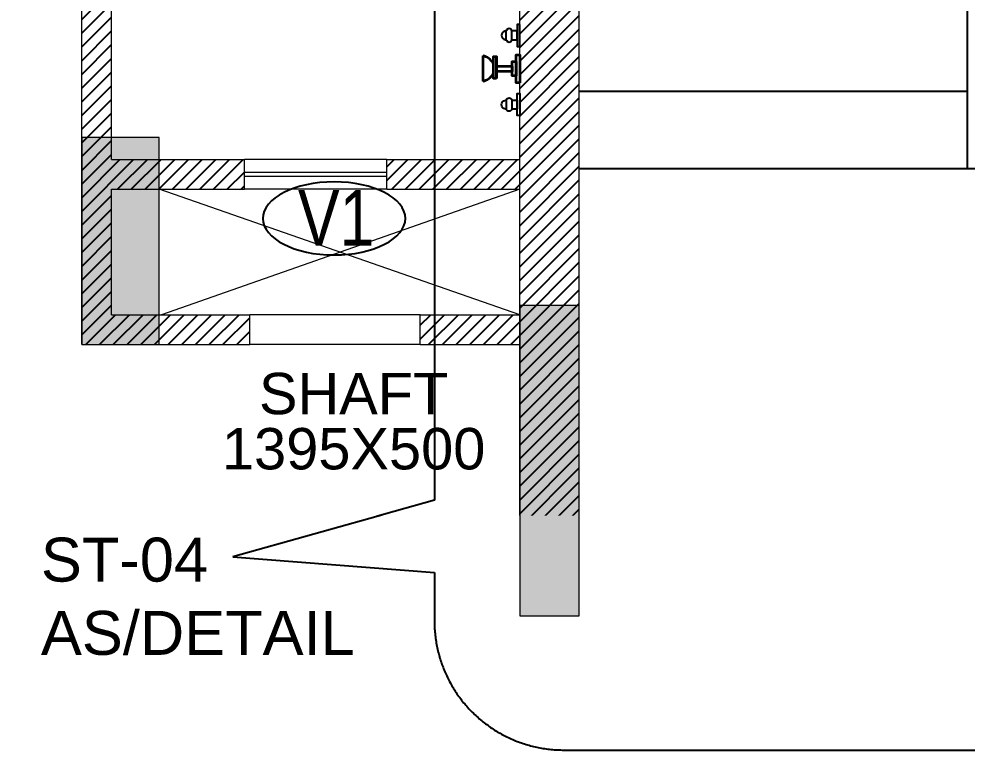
# Model space of a CAD drawing. Header units: millimetres. Extents: x 1123469 to 1752051, y -126924 to 196924.
# Drawn here: x 1305669 to 1309336, y 142085 to 144912 of the extents above; entities that cross this region are included whole.
import ezdxf
from ezdxf.enums import TextEntityAlignment as Align

# ---------------------------------------------------------------- set-up
doc = ezdxf.new("R2010")
doc.units = ezdxf.units.MM
doc.header["$LTSCALE"] = 500
doc.header["$MEASUREMENT"] = 0
doc.linetypes.add('CENTER', pattern=[2, 1.25, -0.25, 0.25, -0.25])
doc.linetypes.add('HIDDEN', pattern=[0.375, 0.25, -0.125])
doc.layers.add('A-TAG', color=7, linetype='Continuous', true_color=0xef00ef)
doc.layers.add('STAIR', color=7, linetype='Continuous', true_color=0x3f4f7f)
for name, color, linetype in [('AHC-A-FURNITURE', 2, 'Continuous'), ('COLUMN', 1, 'Continuous'), ('FIXTURE', 251, 'Continuous'), ('TEXT-DW-NO', 7, 'Continuous'), ('TEXT-RM NAME', 6, 'Continuous')]:
    doc.layers.add(name, color=color, linetype=linetype)
for name, color, linetype, lineweight in [('CILL', 8, 'Continuous', 13), ('TILE', 252, 'Continuous', 13), ('Wall', 2, 'Continuous', 15), ('WIN', 144, 'Continuous', 15)]:
    doc.layers.add(name, color=color, linetype=linetype, lineweight=lineweight)
doc.styles.get("Standard").update_dxf_attribs({"font": 'arial.ttf'})
pattern_1 = [(45, (1045444.4, 514263.1), (-26.5165043, 26.5165043), [])]

# ---------------------------------------------------------------- blocks, each defined once
blk = doc.blocks.new('A$C470428AC')
at = {"layer": 'FIXTURE'}
for p, q in [((-111.5, -31), (-145.6, -31)), ((122.3, -31), (156.4, -31)), ((-111.5, -52.3), (-145.6, -52.3)), ((122.3, -52.3), (156.4, -52.3))]:
    blk.add_line(p, q, dxfattribs=at)
at = {"layer": 'FIXTURE', "lineweight": 35}
for p, q in [((38.6, -90.5), (-46.8, -90.5)), ((-49.6, -142.9), (49.1, -142.9)), ((-49.6, -142.9), (49.1, -142.9))]:
    blk.add_line(p, q, dxfattribs=at)
at = {"layer": 'FIXTURE'}
for points in [[(-170.7, 0), (-170.7, -10.1), (-85.7, -10.1), (-85.7, 0)], [(181.5, 0), (181.5, -10.1), (96.5, -10.1), (96.5, 0)]]:
    blk.add_lwpolyline(points, close=True, dxfattribs=at)
at = {"layer": 'FIXTURE', "lineweight": 35, "elevation": 0}
for points in [[(54.7, 0), (54.7, -14), (-53.3, -14), (-53.3, 0)], [(54.7, 0), (54.7, -14), (-53.3, -14), (-53.3, 0)], [(28.3, -14), (28.3, -30), (-26.9, -30), (-26.9, -14)], [(28.3, -14), (28.3, -30), (-26.9, -30), (-26.9, -14)]]:
    blk.add_lwpolyline(points, close=True, dxfattribs=at)
at = {"layer": 'FIXTURE'}
for points in [[(-145.6, -10.1), (-145.6, -31, 0.824506), (-145.6, -52.3), (-145.6, -55.8, 0.878203), (-111.5, -55.8), (-111.5, -52.3, 0.824506), (-111.5, -31), (-111.5, -10.1), (-145.6, -10.1)], [(156.4, -10.1), (156.4, -31, -0.824506), (156.4, -52.3), (156.4, -55.8, -0.878203), (122.3, -55.8), (122.3, -52.3, -0.824506), (122.3, -31), (122.3, -10.1), (156.4, -10.1)]]:
    blk.add_lwpolyline(points, format="xyb", close=True, dxfattribs=at)
at = {"layer": 'FIXTURE', "lineweight": 35, "elevation": 0}
for points in [[(-9.8, -90.5), (-9.8, -30), (11.2, -30), (11.2, -90.5)], [(-9.8, -90.5), (-9.8, -30), (11.2, -30), (11.2, -90.5)], [(38.6, -90.5), (38.6, -96.5), (38.6, -102.5), (-46.8, -102.5), (-46.8, -90.5)], [(38.6, -90.5), (38.6, -96.5), (38.6, -102.5), (-46.8, -102.5), (-46.8, -90.5), (38.6, -90.5)]]:
    blk.add_lwpolyline(points, dxfattribs=at)
at = {"layer": 'FIXTURE', "lineweight": 35}
for centre, start, end in [((17.5, -160.4), 123.4035, 165.4116), ((17.5, -160.4), 123.4035, 165.4116), ((-18, -160.4), 14.5884, 56.5965), ((-18, -160.4), 14.5884, 56.5965)]:
    blk.add_arc(centre, 69.3, start, end, dxfattribs=at)
blk = doc.blocks.new('TAG')
at = {"linetype": 'Continuous', "extrusion": (0, 0, -1)}
blk.add_ellipse((0, 0), major_axis=(319.1, 0), ratio=0.512885, dxfattribs=at)
at = {"width": 0.8}
blk.add_attdef('TAG', text='', height=177.2, dxfattribs=at).set_placement((9, 2.3), align=Align.MIDDLE_CENTER)

msp = doc.modelspace()

# ---------------------------------------------------------------- hatches: boundary and pattern name
at = {"layer": 'AHC-A-FURNITURE', "ltscale": 50, "true_color": 0x0000ff}
h = msp.add_hatch(dxfattribs=at)
h.set_pattern_fill('ANSI31', color=5, scale=300)
h.set_pattern_definition(pattern_1)
h.paths.add_polyline_path([(1307606.4, 146908.6), (1307036.4, 146908.6), (1307036.4, 146814.9), (1307036.4, 146793.6), (1307606.4, 146793.6)])
h.paths.add_polyline_path([(1306286.4, 146908.6), (1305911.4, 146908.6), (1305911.4, 143653.6), (1306561.4, 143653.6), (1306561.4, 143768.6), (1306026.4, 143768.6), (1306026.4, 144253.6), (1306541.4, 144253.6), (1306541.4, 144368.6), (1306026.4, 144368.6), (1306026.4, 146793.6), (1306286.4, 146793.6)])
h.paths.add_polyline_path([(1307606.4, 143768.6), (1307221.4, 143768.6), (1307221.4, 143653.6), (1307606.4, 143653.6)])
h.paths.add_polyline_path([(1307606.4, 144368.6), (1307091.4, 144368.6), (1307091.4, 144253.6), (1307606.4, 144253.6)])
at = {"layer": 'AHC-A-FURNITURE', "ltscale": 50, "true_color": 0xff0000}
h = msp.add_hatch(dxfattribs=at)
h.set_pattern_fill('ANSI31', color=1, scale=300)
h.set_pattern_definition(pattern_1)
h.paths.add_polyline_path([(1307836.4, 146908.6), (1307606.4, 146908.6), (1307606.4, 146631.9), (1307609.2, 146631.3, -0.355211), (1307616.4, 146622.5), (1307616.4, 146193.1, -0.355211), (1307609.2, 146184.3), (1307606.4, 146183.7), (1307606.4, 145814.8), (1307606.4, 145814.8), (1307606.4, 145729.8), (1307606.4, 144891.1), (1307606.4, 144891.1), (1307606.4, 144806.1), (1307606.4, 144623.9), (1307606.4, 144623.9), (1307606.4, 144538.9), (1307606.4, 142603.5), (1309036.4, 142603.5), (1309036.4, 142833.5), (1307836.4, 142833.5)])
at = {"layer": 'COLUMN', "lineweight": 20, "true_color": 0x969696}
msp.add_hatch(color=252, dxfattribs=at).paths.add_polyline_path([(1306211.4, 144453.6), (1305911.4, 144453.6), (1305911.4, 143653.6), (1306211.4, 143653.6)])

# ---------------------------------------------------------------- linework, layer by layer
at = {"layer": 'CILL'}
for p, q in [((1307221.4, 143768.6), (1306561.4, 143768.6)), ((1307221.4, 143653.6), (1306561.4, 143653.6))]:
    msp.add_line(p, q, dxfattribs=at)
at = {"layer": 'COLUMN', "lineweight": 20}
msp.add_lwpolyline([(1306211.4, 144453.6), (1305911.4, 144453.6), (1305911.4, 143653.6), (1306211.4, 143653.6)], close=True, dxfattribs=at)
at = {"layer": 'STAIR', "color": 252, "linetype": 'HIDDEN', "ltscale": 100}
for p, q in [((1309336.4, 146433.5), (1309336.4, 144333.5)), ((1307836.4, 144633.5), (1309336.4, 144633.5)), ((1307836.4, 144333.5), (1309336.4, 144333.5)), ((1309336.4, 144333.5), (1310286.4, 144333.5))]:
    msp.add_line(p, q, dxfattribs=at)
at = {"layer": 'TILE', "linetype": 'HIDDEN', "ltscale": 45}
for p, q in [((1307606.4, 143768.6), (1306211.4, 144253.6)), ((1307606.4, 144253.6), (1306220.4, 143768.6))]:
    msp.add_line(p, q, dxfattribs=at)
at = {"layer": 'Wall'}
for p, q in [((1305911.4, 143653.6), (1305911.4, 146908.6)), ((1307606.4, 142603.5), (1307606.4, 146908.6)), ((1307836.4, 142833.5), (1307836.4, 146908.6)), ((1306026.4, 144368.6), (1306026.4, 146793.6)), ((1306026.4, 144368.6), (1306541.4, 144368.6)), ((1306541.4, 144253.6), (1306541.4, 144368.6)), ((1307091.4, 144253.6), (1307091.4, 144368.6)), ((1307091.4, 144368.6), (1307606.4, 144368.6)), ((1306026.4, 144253.6), (1306541.4, 144253.6)), ((1306026.4, 143768.6), (1306026.4, 144253.6)), ((1307091.4, 144253.6), (1307606.4, 144253.6)), ((1306026.4, 143768.6), (1306561.4, 143768.6)), ((1306561.4, 143653.6), (1306561.4, 143768.6)), ((1307221.4, 143653.6), (1307221.4, 143768.6)), ((1307221.4, 143768.6), (1307606.4, 143768.6)), ((1305911.4, 143653.6), (1306561.4, 143653.6)), ((1307221.4, 143653.6), (1307606.4, 143653.6))]:
    msp.add_line(p, q, dxfattribs=at)
at = {"layer": 'Wall', "linetype": 'Continuous'}
for p, q in [((1309036.4, 142833.5), (1307836.4, 142833.5)), ((1309036.4, 142833.5), (1309036.4, 142603.5)), ((1309036.4, 142603.5), (1307606.4, 142603.5))]:
    msp.add_line(p, q, dxfattribs=at)
at = {"layer": 'WIN'}
for p, q in [((1307091.4, 144368.6), (1306541.4, 144368.6)), ((1307091.4, 144253.6), (1306541.4, 144253.6)), ((1310586.4, 142833.5), (1309036.4, 142833.5)), ((1310586.4, 142743.6), (1309036.4, 142743.6)), ((1310586.4, 142693.6), (1309036.4, 142693.6)), ((1310586.4, 142603.5), (1309036.4, 142603.5))]:
    msp.add_line(p, q, dxfattribs=at)
at = {"layer": 'WIN', "linetype": 'HIDDEN', "ltscale": 50}
for p, q in [((1307091.4, 144318.6), (1306541.4, 144318.6)), ((1307091.4, 144303.6), (1306541.4, 144303.6))]:
    msp.add_line(p, q, dxfattribs=at)

# ---------------------------------------------------------------- block references
at = {"layer": 'FIXTURE', "rotation": 270}
msp.add_blockref('A$C470428AC', (1307606.4, 144720.4), dxfattribs=at)
at = {"layer": 'TEXT-DW-NO', "linetype": 'CENTER'}
ref = msp.add_blockref('TAG', (1306887.9, 144140.9), dxfattribs=dict(at, xscale=0.864, yscale=0.864, zscale=0.864))
ref.add_attrib('TAG', 'V1', dxfattribs={"layer": '0', "height": 216, "width": 0.8}).set_placement((1306895.7, 144142.9), align=Align.MIDDLE_CENTER)

# ---------------------------------------------------------------- texts
at = {"layer": 'TEXT-RM NAME', "insert": (1305569, 143168), "char_height": 160, "width": 2788.93, "attachment_point": 7}
msp.add_mtext('\\pxsm0.8,qc;SHAFT\\P1395X500', dxfattribs=at)

# ---------------------------------------------------------------- next in the draw order: texts
at = {"layer": 'TEXT-RM NAME', "insert": (1305753.7, 142906.3), "char_height": 170, "width": 5857.821, "attachment_point": 1, "bg_fill": 2}
msp.add_mtext('ST-04 \\PAS/DETAIL', dxfattribs=at)

# ---------------------------------------------------------------- next in the draw order: hatches: boundary and pattern name
at = {"layer": 'COLUMN', "lineweight": 20, "true_color": 0x969696}
msp.add_hatch(color=252, dxfattribs=at).paths.add_polyline_path([(1307606.4, 142603.5), (1307836.4, 142603.5), (1307836.4, 143803.5), (1307606.4, 143803.5)])

# ---------------------------------------------------------------- next in the draw order: linework, layer by layer
at = {"layer": 'A-TAG', "linetype": 'HIDDEN', "ltscale": 100}
msp.add_lwpolyline([(1307275.8, 142771.7), (1307275.8, 142584.9, 0.414214), (1307775.8, 142084.9), (1311763.6, 142084.9, 0.414214), (1312263.6, 142584.9), (1312263.6, 146762.5, 0.414214), (1311763.6, 147262.5), (1307775.8, 147262.5, 0.414214), (1307275.8, 146762.5), (1307275.8, 143051.1), (1306496.5, 142831.8), (1307275.8, 142771.7)], format="xyb", dxfattribs=at)
at = {"layer": 'COLUMN', "lineweight": 20}
msp.add_lwpolyline([(1307606.4, 142603.5), (1307836.4, 142603.5), (1307836.4, 143803.5), (1307606.4, 143803.5)], close=True, dxfattribs=at)

doc.saveas('drawing.dxf')
